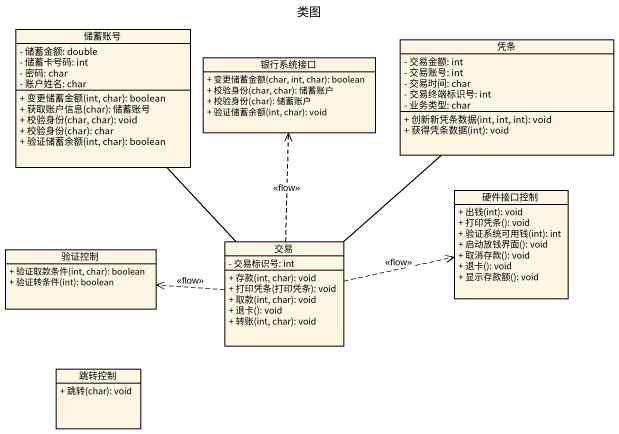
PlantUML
@startuml
title 类图
hide circle
hide empty members
skinparam classAttributeIconSize 0
class 储蓄账号 {
  - 储蓄金额: double
  - 储蓄卡号码: int
  - 密码: char
  - 账户姓名: char
  + 变更储蓄金额(int, char): boolean
  + 获取账户信息(char): 储蓄账号
  + 校验身份(char, char): void
  + 校验身份(char): char
  + 验证储蓄余额(int, char): boolean
}
class 银行系统接口 {
  + 变更储蓄金额(char, int, char): boolean
  + 校验身份(char, char): 储蓄账户
  + 校验身份(char): 储蓄账户
  + 验证储蓄余额(int, char): void
}
class 凭条 {
  - 交易金额: int
  - 交易账号: int
  - 交易时间: char
  - 交易终端标识号: int
  - 业务类型: char
  + 创新新凭条数据(int, int, int): void
  + 获得凭条数据(int): void
}
class 硬件接口控制 {
  + 出钱(int): void
  + 打印凭条(): void
  + 验证系统可用钱(int): int
  + 启动放钱界面(): void
  + 取消存款(): void
  + 退卡(): void
  + 显示存款额(): void
}
class 验证控制 {
  + 验证取款条件(int, char): boolean
  + 验证转条件(int): boolean
}
class 交易 {
  - 交易标识号: int
  + 存款(int, char): void
  + 打印凭条(打印凭条): void
  + 取款(int, char): void
  + 退卡(): void
  + 转账(int, char): void
}
class 跳转控制 {
  + 跳转(char): void
}
储蓄账号 -- 交易
交易 .up.> 银行系统接口 : <<flow>>
交易 -up- 凭条
交易 .right.> 硬件接口控制 : <<flow>>
交易 .left.> 验证控制 : <<flow>>
@enduml
